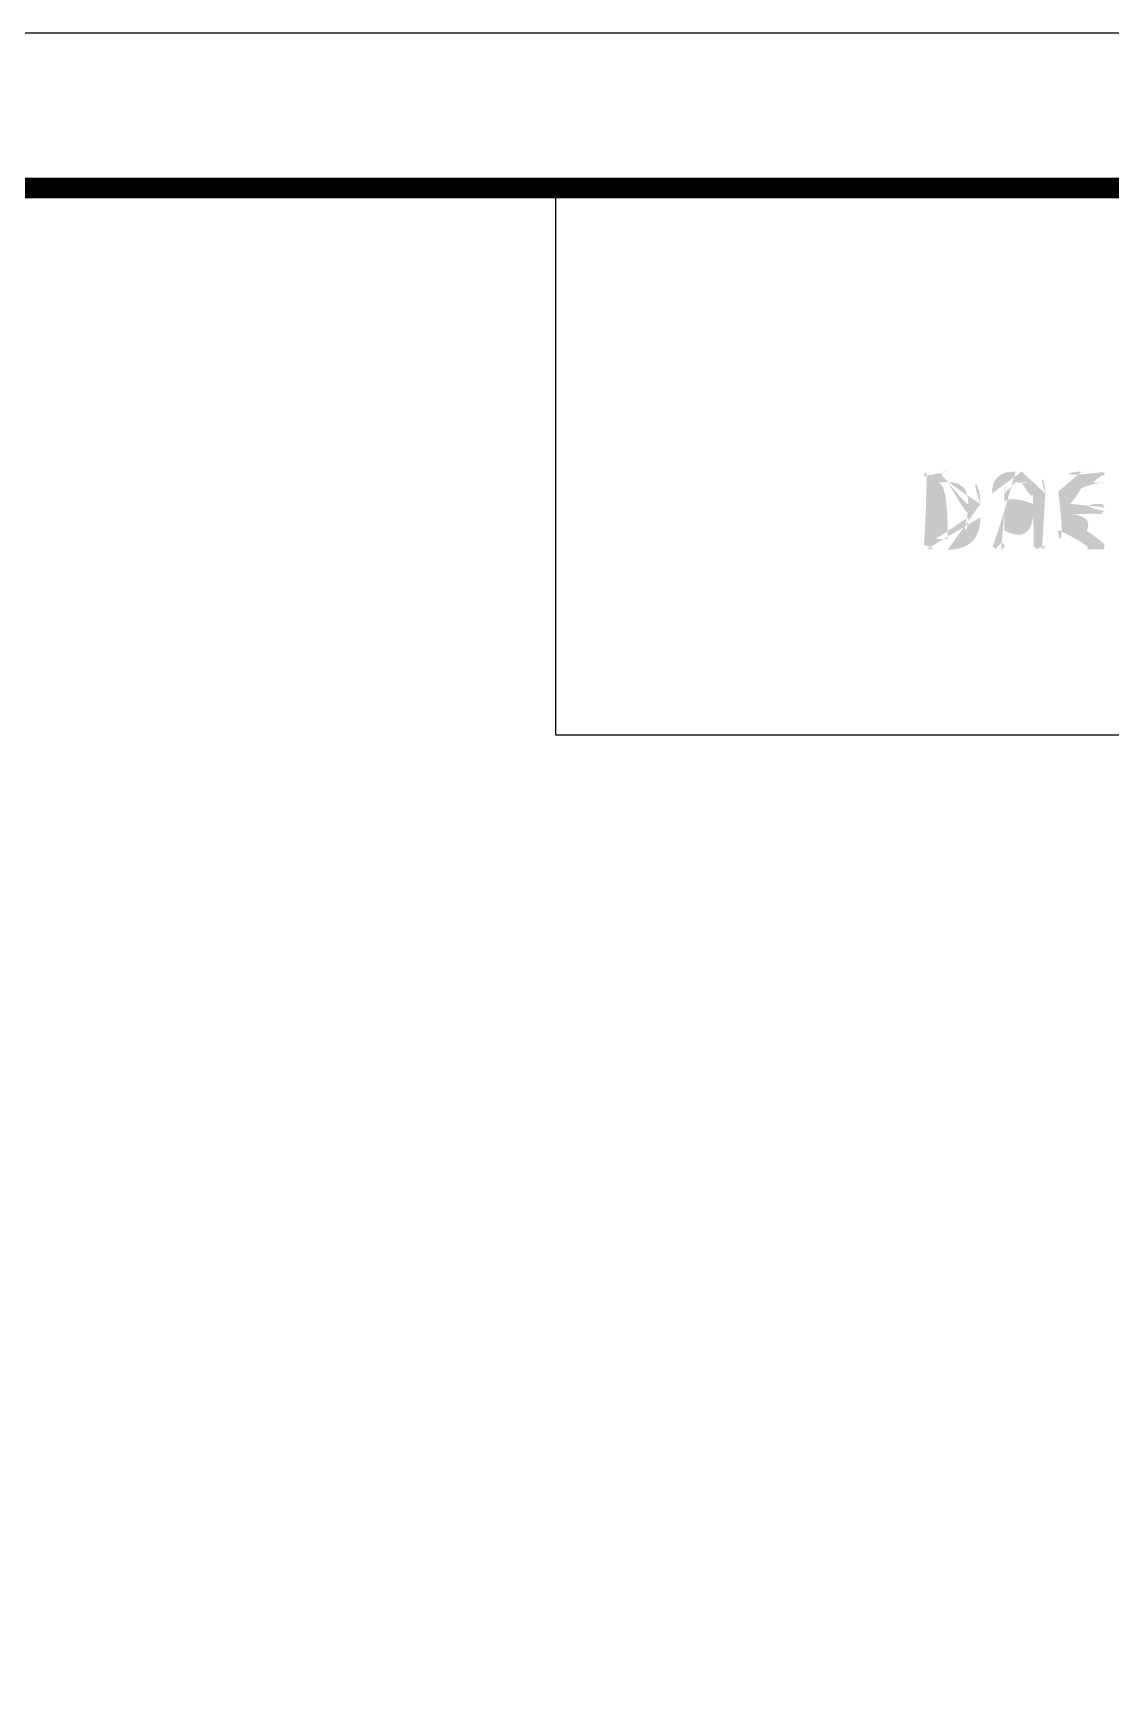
# Model space of a CAD drawing. Extents: x 16296680691 to 16296681342, y -37409617314 to -37409616837.
# Drawn here: x 16296681189.9 to 16296681267.1, y -37409616956.7 to -37409616837.5 of the extents above; entities that cross this region are included whole.
import ezdxf

# ---------------------------------------------------------------- set-up
doc = ezdxf.new("R2010")
doc.units = 0
doc.header["$LTSCALE"] = 10
doc.header["$MEASUREMENT"] = 0
doc.layers.get('0').update_dxf_attribs({"linetype": 'CONTINUOUS'})

msp = doc.modelspace()

# ---------------------------------------------------------------- hatches: boundary and pattern name
h = msp.add_hatch(color=5)
edge = h.paths.add_edge_path()
edge.add_spline(control_points=[(16296681257.732349, -37409616871.183823), (16296681257.732349, -37409616869.671944), (16296681256.926029, -37409616868.869827), (16296681255.40016, -37409616868.869827)], knot_values=[7, 7, 7, 7, 8, 8, 8, 8], degree=3, periodic=0)
edge.add_spline(control_points=[(16296681255.40016, -37409616868.869827), (16296681254.841261, -37409616868.869827), (16296681254.13328, -37409616868.903419), (16296681253.903, -37409616868.941917)], knot_values=[0, 0, 0, 0, 1, 1, 1, 1], degree=3, periodic=0)
edge.add_spline(control_points=[(16296681253.903, -37409616868.941917), (16296681253.759159, -37409616868.967102), (16296681253.665359, -37409616869.073509), (16296681253.665359, -37409616869.217682), (16296681253.665359, -37409616869.217682), (16296681253.665359, -37409616874.114433), (16296681253.665359, -37409616874.114433)], knot_values=[1, 1, 1, 1, 2, 2, 2, 3, 3, 3, 3], degree=3, periodic=0)
edge.add_spline(control_points=[(16296681253.665359, -37409616874.114433), (16296681253.665359, -37409616874.267021), (16296681253.759159, -37409616874.368507), (16296681253.912439, -37409616874.402107)], knot_values=[3, 3, 3, 3, 4, 4, 4, 4], degree=3, periodic=0)
edge.add_spline(control_points=[(16296681253.912439, -37409616874.402107), (16296681254.13328, -37409616874.430817), (16296681254.836361, -37409616874.467216), (16296681255.40016, -37409616874.467216)], knot_values=[4, 4, 4, 4, 5, 5, 5, 5], degree=3, periodic=0)
edge.add_spline(control_points=[(16296681255.40016, -37409616874.467216), (16296681256.926029, -37409616874.467216), (16296681257.732349, -37409616873.665787), (16296681257.732349, -37409616872.150429), (16296681257.732349, -37409616872.150429), (16296681257.732349, -37409616871.183823), (16296681257.732349, -37409616871.183823)], knot_values=[5, 5, 5, 5, 6, 6, 6, 7, 7, 7, 7], degree=3, periodic=0)
edge = h.paths.add_edge_path(flags=16)
edge.add_spline(control_points=[(16296681255.39525, -37409616869.625061), (16296681256.412621, -37409616869.625061), (16296681256.86618, -37409616870.108704), (16296681256.86618, -37409616871.183823), (16296681256.86618, -37409616871.183823), (16296681256.86618, -37409616871.425453), (16296681256.86618, -37409616871.66713)], knot_values=[4, 4, 4, 4, 5, 5, 5, 5.5, 5.5, 5.5, 5.5], degree=3, periodic=0)
edge.add_spline(control_points=[(16296681256.86618, -37409616871.66713), (16296681256.86618, -37409616871.90876), (16296681256.86618, -37409616872.150429), (16296681256.86618, -37409616872.150429)], knot_values=[5.5, 5.5, 5.5, 5.5, 6, 6, 6, 6], degree=3, periodic=0)
edge.add_spline(control_points=[(16296681256.86618, -37409616872.150429), (16296681256.86618, -37409616873.20034), (16296681256.38393, -37409616873.7127), (16296681255.40016, -37409616873.7127)], knot_values=[0, 0, 0, 0, 1, 1, 1, 1], degree=3, periodic=0)
edge.add_spline(control_points=[(16296681255.40016, -37409616873.7127), (16296681255.40015, -37409616873.7127), (16296681254.723669, -37409616873.701477), (16296681254.54833, -37409616873.694504), (16296681254.54833, -37409616873.694504), (16296681254.54833, -37409616869.666351), (16296681254.54833, -37409616869.666351)], knot_values=[1.00001, 1.00001, 1.00001, 1.00001, 2, 2, 2, 3, 3, 3, 3], degree=3, periodic=0)
edge.add_spline(control_points=[(16296681254.54833, -37409616869.666351), (16296681254.9011, -37409616869.629227), (16296681255.39525, -37409616869.625061), (16296681255.39525, -37409616869.625061)], knot_values=[3, 3, 3, 3, 4, 4, 4, 4], degree=3, periodic=0)
h = msp.add_hatch(color=5)
edge = h.paths.add_edge_path()
edge.add_spline(control_points=[(16296681262.37958, -37409616870.446777), (16296681262.37958, -37409616869.356293), (16296681261.85428, -37409616868.869827), (16296681260.68573, -37409616868.869827)], knot_values=[13, 13, 13, 13, 14, 14, 14, 14], degree=3, periodic=0)
edge.add_spline(control_points=[(16296681260.68573, -37409616868.869827), (16296681260.68572, -37409616868.869827), (16296681260.25878, -37409616868.869827), (16296681260.25878, -37409616868.869827)], knot_values=[0.00001, 0.00001, 0.00001, 0.00001, 1, 1, 1, 1], degree=3, periodic=0)
edge.add_spline(control_points=[(16296681260.25878, -37409616868.869827), (16296681259.090231, -37409616868.869827), (16296681258.574369, -37409616869.356293), (16296681258.574369, -37409616870.446777), (16296681258.574369, -37409616870.446777), (16296681258.574369, -37409616874.178848), (16296681258.574369, -37409616874.178848)], knot_values=[1, 1, 1, 1, 2, 2, 2, 3, 3, 3, 3], degree=3, periodic=0)
edge.add_spline(control_points=[(16296681258.574369, -37409616874.178848), (16296681258.574369, -37409616874.309731), (16296681258.675171, -37409616874.416817), (16296681258.80711, -37409616874.416817)], knot_values=[3, 3, 3, 3, 4, 4, 4, 4], degree=3, periodic=0)
edge.add_spline(control_points=[(16296681258.80711, -37409616874.416817), (16296681258.80711, -37409616874.416817), (16296681259.214821, -37409616874.416817), (16296681259.214821, -37409616874.416817)], knot_values=[4.00001, 4.00001, 4.00001, 4.00001, 5, 5, 5, 5], degree=3, periodic=0)
edge.add_spline(control_points=[(16296681259.214821, -37409616874.416817), (16296681259.35165, -37409616874.416817), (16296681259.44754, -37409616874.289429), (16296681259.44754, -37409616874.178848), (16296681259.44754, -37409616874.178848), (16296681259.44754, -37409616873.641823), (16296681259.44754, -37409616873.093849)], knot_values=[5, 5, 5, 5, 6, 6, 6, 6.5, 6.5, 6.5, 6.5], degree=3, periodic=0)
edge.add_spline(control_points=[(16296681259.44754, -37409616873.093849), (16296681259.44754, -37409616872.545891), (16296681259.44754, -37409616871.986992), (16296681259.44754, -37409616871.94326), (16296681259.44754, -37409616871.94326), (16296681261.50606, -37409616871.94326), (16296681261.50606, -37409616871.94326)], knot_values=[6.5, 6.5, 6.5, 6.5, 7, 7, 7, 8, 8, 8, 8], degree=3, periodic=0)
edge.add_spline(control_points=[(16296681261.50606, -37409616871.94326), (16296681261.50606, -37409616872.030708), (16296681261.50606, -37409616874.178848), (16296681261.50606, -37409616874.178848)], knot_values=[8, 8, 8, 8, 9, 9, 9, 9], degree=3, periodic=0)
edge.add_spline(control_points=[(16296681261.50606, -37409616874.178848), (16296681261.50606, -37409616874.314621), (16296681261.611759, -37409616874.416817), (16296681261.7367, -37409616874.416817)], knot_values=[9, 9, 9, 9, 10, 10, 10, 10], degree=3, periodic=0)
edge.add_spline(control_points=[(16296681261.7367, -37409616874.416817), (16296681261.7367, -37409616874.416817), (16296681262.14686, -37409616874.416817), (16296681262.14686, -37409616874.416817)], knot_values=[10.00001, 10.00001, 10.00001, 10.00001, 11, 11, 11, 11], degree=3, periodic=0)
edge.add_spline(control_points=[(16296681262.14686, -37409616874.416817), (16296681262.283689, -37409616874.416817), (16296681262.37958, -37409616874.284523), (16296681262.37958, -37409616874.178848), (16296681262.37958, -37409616874.178848), (16296681262.37958, -37409616870.446777), (16296681262.37958, -37409616870.446777)], knot_values=[11, 11, 11, 11, 12, 12, 12, 13, 13, 13, 13], degree=3, periodic=0)
edge = h.paths.add_edge_path(flags=16)
edge.add_spline(control_points=[(16296681259.44754, -37409616870.446777), (16296681259.44754, -37409616869.755234), (16296681259.644581, -37409616869.641151), (16296681260.25878, -37409616869.641151)], knot_values=[2, 2, 2, 2, 3, 3, 3, 3], degree=3, periodic=0)
edge.add_spline(control_points=[(16296681260.25878, -37409616869.641151), (16296681260.25878, -37409616869.641151), (16296681260.68573, -37409616869.641151), (16296681260.68573, -37409616869.641151)], knot_values=[3.00001, 3.00001, 3.00001, 3.00001, 4, 4, 4, 4], degree=3, periodic=0)
edge.add_spline(control_points=[(16296681260.68573, -37409616869.641151), (16296681261.302389, -37409616869.641151), (16296681261.50606, -37409616869.755234), (16296681261.50606, -37409616870.446777)], knot_values=[4, 4, 4, 4, 5, 5, 5, 5], degree=3, periodic=0)
edge.add_spline(control_points=[(16296681261.50606, -37409616870.446777), (16296681261.50606, -37409616870.4468), (16296681261.50606, -37409616871.110329), (16296681261.50606, -37409616871.1754)], knot_values=[5.00001, 5.00001, 5.00001, 5.00001, 6, 6, 6, 6], degree=3, periodic=0)
edge.add_spline(control_points=[(16296681261.50606, -37409616871.1754), (16296681261.50606, -37409616871.1754), (16296681259.44754, -37409616871.1754), (16296681259.44754, -37409616871.1754)], knot_values=[0, 0, 0, 0, 1, 1, 1, 1], degree=3, periodic=0)
edge.add_spline(control_points=[(16296681259.44754, -37409616871.1754), (16296681259.44754, -37409616871.110329), (16296681259.44754, -37409616870.446777), (16296681259.44754, -37409616870.446777)], knot_values=[1, 1, 1, 1, 2, 2, 2, 2], degree=3, periodic=0)
h = msp.add_hatch(color=5)
edge = h.paths.add_edge_path()
edge.add_spline(control_points=[(16296681264.185249, -37409616871.183823), (16296681264.185249, -37409616871.113113), (16296681264.185249, -37409616870.29702), (16296681264.185249, -37409616870.29702)], knot_values=[14, 14, 14, 14, 15, 15, 15, 15], degree=3, periodic=0)
edge.add_spline(control_points=[(16296681264.185249, -37409616870.29702), (16296681264.185249, -37409616869.881943), (16296681264.185249, -37409616869.655167), (16296681264.993679, -37409616869.655167), (16296681264.993679, -37409616869.655167), (16296681265.395611, -37409616869.656029), (16296681265.79756, -37409616869.656898)], knot_values=[15, 15, 15, 15, 16, 16, 16, 16.5, 16.5, 16.5, 16.5], degree=3, periodic=0)
edge.add_spline(control_points=[(16296681265.79756, -37409616869.656898), (16296681266.199499, -37409616869.657784), (16296681266.60144, -37409616869.658653), (16296681266.60144, -37409616869.658653), (16296681266.60144, -37409616869.658653), (16296681266.60144, -37409616869.476334), (16296681266.60144, -37409616869.293999)], knot_values=[16.5, 16.5, 16.5, 16.5, 17, 17, 17, 17.5, 17.5, 17.5, 17.5], degree=3, periodic=0)
edge.add_spline(control_points=[(16296681266.60144, -37409616869.293999), (16296681266.60144, -37409616869.111656), (16296681266.60144, -37409616868.929314), (16296681266.60144, -37409616868.929314)], knot_values=[17.5, 17.5, 17.5, 17.5, 18, 18, 18, 18], degree=3, periodic=0)
edge.add_spline(control_points=[(16296681266.60144, -37409616868.929314), (16296681266.601431, -37409616868.929314), (16296681266.438351, -37409616868.913918), (16296681266.438351, -37409616868.913918)], knot_values=[18.00001, 18.00001, 18.00001, 18.00001, 19, 19, 19, 19], degree=3, periodic=0)
edge.add_spline(control_points=[(16296681266.438351, -37409616868.913918), (16296681266.112181, -37409616868.886597), (16296681265.391939, -37409616868.869827), (16296681264.984579, -37409616868.869827)], knot_values=[19, 19, 19, 19, 20, 20, 20, 20], degree=3, periodic=0)
edge.add_spline(control_points=[(16296681264.984579, -37409616868.869827), (16296681263.852091, -37409616868.869827), (16296681263.304729, -37409616869.33387), (16296681263.304729, -37409616870.29702)], knot_values=[20, 20, 20, 20, 21, 21, 21, 21], degree=3, periodic=0)
edge.add_spline(control_points=[(16296681263.304729, -37409616870.29702), (16296681263.304729, -37409616870.29702), (16296681263.304729, -37409616873.042137), (16296681263.304729, -37409616873.042137)], knot_values=[0, 0, 0, 0, 1, 1, 1, 1], degree=3, periodic=0)
edge.add_spline(control_points=[(16296681263.304729, -37409616873.042137), (16296681263.304729, -37409616874.001747), (16296681263.852091, -37409616874.467216), (16296681264.984579, -37409616874.467216)], knot_values=[1, 1, 1, 1, 2, 2, 2, 2], degree=3, periodic=0)
edge.add_spline(control_points=[(16296681264.984579, -37409616874.467216), (16296681265.485741, -37409616874.467216), (16296681266.16258, -37409616874.457443), (16296681266.438351, -37409616874.430817)], knot_values=[2, 2, 2, 2, 3, 3, 3, 3], degree=3, periodic=0)
edge.add_spline(control_points=[(16296681266.438351, -37409616874.430817), (16296681266.438351, -37409616874.430817), (16296681266.562941, -37409616874.420311), (16296681266.562941, -37409616874.420311)], knot_values=[3.00001, 3.00001, 3.00001, 3.00001, 3.99999, 3.99999, 3.99999, 3.99999], degree=3, periodic=0)
edge.add_spline(control_points=[(16296681266.562941, -37409616874.420311), (16296681266.562941, -37409616874.420311), (16296681266.562941, -37409616874.420311), (16296681266.562941, -37409616874.420311), (16296681266.562941, -37409616874.420311), (16296681266.601431, -37409616874.416817), (16296681266.60144, -37409616874.416817)], knot_values=[3.99999, 3.99999, 3.99999, 3.99999, 4, 4, 4, 4.99999, 4.99999, 4.99999, 4.99999], degree=3, periodic=0)
edge.add_spline(control_points=[(16296681266.60144, -37409616874.416817), (16296681266.60144, -37409616874.416817), (16296681266.60144, -37409616874.416817), (16296681266.60144, -37409616874.416817), (16296681266.60144, -37409616874.416817), (16296681266.60144, -37409616874.232552), (16296681266.60144, -37409616874.048309)], knot_values=[4.99999, 4.99999, 4.99999, 4.99999, 5, 5, 5, 5.5, 5.5, 5.5, 5.5], degree=3, periodic=0)
edge.add_spline(control_points=[(16296681266.60144, -37409616874.048309), (16296681266.60144, -37409616873.864059), (16296681266.60144, -37409616873.679779), (16296681266.60144, -37409616873.679779), (16296681266.60144, -37409616873.679779), (16296681264.993679, -37409616873.679779), (16296681264.993679, -37409616873.679779)], knot_values=[5.5, 5.5, 5.5, 5.5, 6, 6, 6, 7, 7, 7, 7], degree=3, periodic=0)
edge.add_spline(control_points=[(16296681264.993679, -37409616873.679779), (16296681264.185249, -37409616873.679779), (16296681264.185249, -37409616873.454422), (16296681264.185249, -37409616873.042137), (16296681264.185249, -37409616873.042137), (16296681264.185249, -37409616872.020943), (16296681264.185249, -37409616871.940437)], knot_values=[7, 7, 7, 7, 8, 8, 8, 9, 9, 9, 9], degree=3, periodic=0)
edge.add_spline(control_points=[(16296681264.185249, -37409616871.940437), (16296681264.264339, -37409616871.940437), (16296681266.356449, -37409616871.940437), (16296681266.356449, -37409616871.940437)], knot_values=[9, 9, 9, 9, 10, 10, 10, 10], degree=3, periodic=0)
edge.add_spline(control_points=[(16296681266.356449, -37409616871.940437), (16296681266.48595, -37409616871.940437), (16296681266.60144, -37409616871.837532), (16296681266.60144, -37409616871.705254)], knot_values=[10, 10, 10, 10, 11, 11, 11, 11], degree=3, periodic=0)
edge.add_spline(control_points=[(16296681266.60144, -37409616871.705254), (16296681266.60144, -37409616871.705254), (16296681266.60144, -37409616871.432289), (16296681266.60144, -37409616871.432289)], knot_values=[11.00001, 11.00001, 11.00001, 11.00001, 12, 12, 12, 12], degree=3, periodic=0)
edge.add_spline(control_points=[(16296681266.60144, -37409616871.432289), (16296681266.60144, -37409616871.295097), (16296681266.48595, -37409616871.183823), (16296681266.356449, -37409616871.183823), (16296681266.356449, -37409616871.183823), (16296681264.264339, -37409616871.183823), (16296681264.185249, -37409616871.183823)], knot_values=[12, 12, 12, 12, 13, 13, 13, 14, 14, 14, 14], degree=3, periodic=0)

# ---------------------------------------------------------------- linework, layer by layer
at = {"color": 5, "ltscale": 0.5}
msp.add_line((16296681227.32527, -37409616887.752586), (16296681227.32527, -37409616848.565353), dxfattribs=at)
at = {"color": 5, "ltscale": 40}
msp.add_line((16296681331.36837, -37409616887.752586), (16296681227.32527, -37409616887.752586), dxfattribs=at)
at = {"ltscale": 0.5}
msp.add_lwpolyline([(16296680690.900061, -37409617314.490173), (16296681341.900061, -37409617314.490173), (16296681341.900061, -37409616837.490173), (16296680690.900061, -37409616837.490173)], close=True, dxfattribs=at)
at = {"color": 5, "linetype": 'ByBlock', "lineweight": 200, "const_width": 1.5}
msp.add_lwpolyline([(16296680701.36825, -37409617294.065437), (16296681331.36825, -37409617294.065437), (16296681331.36825, -37409616848.565437), (16296680701.36825, -37409616848.565437)], close=True, dxfattribs=at)

doc.saveas('drawing.dxf')
